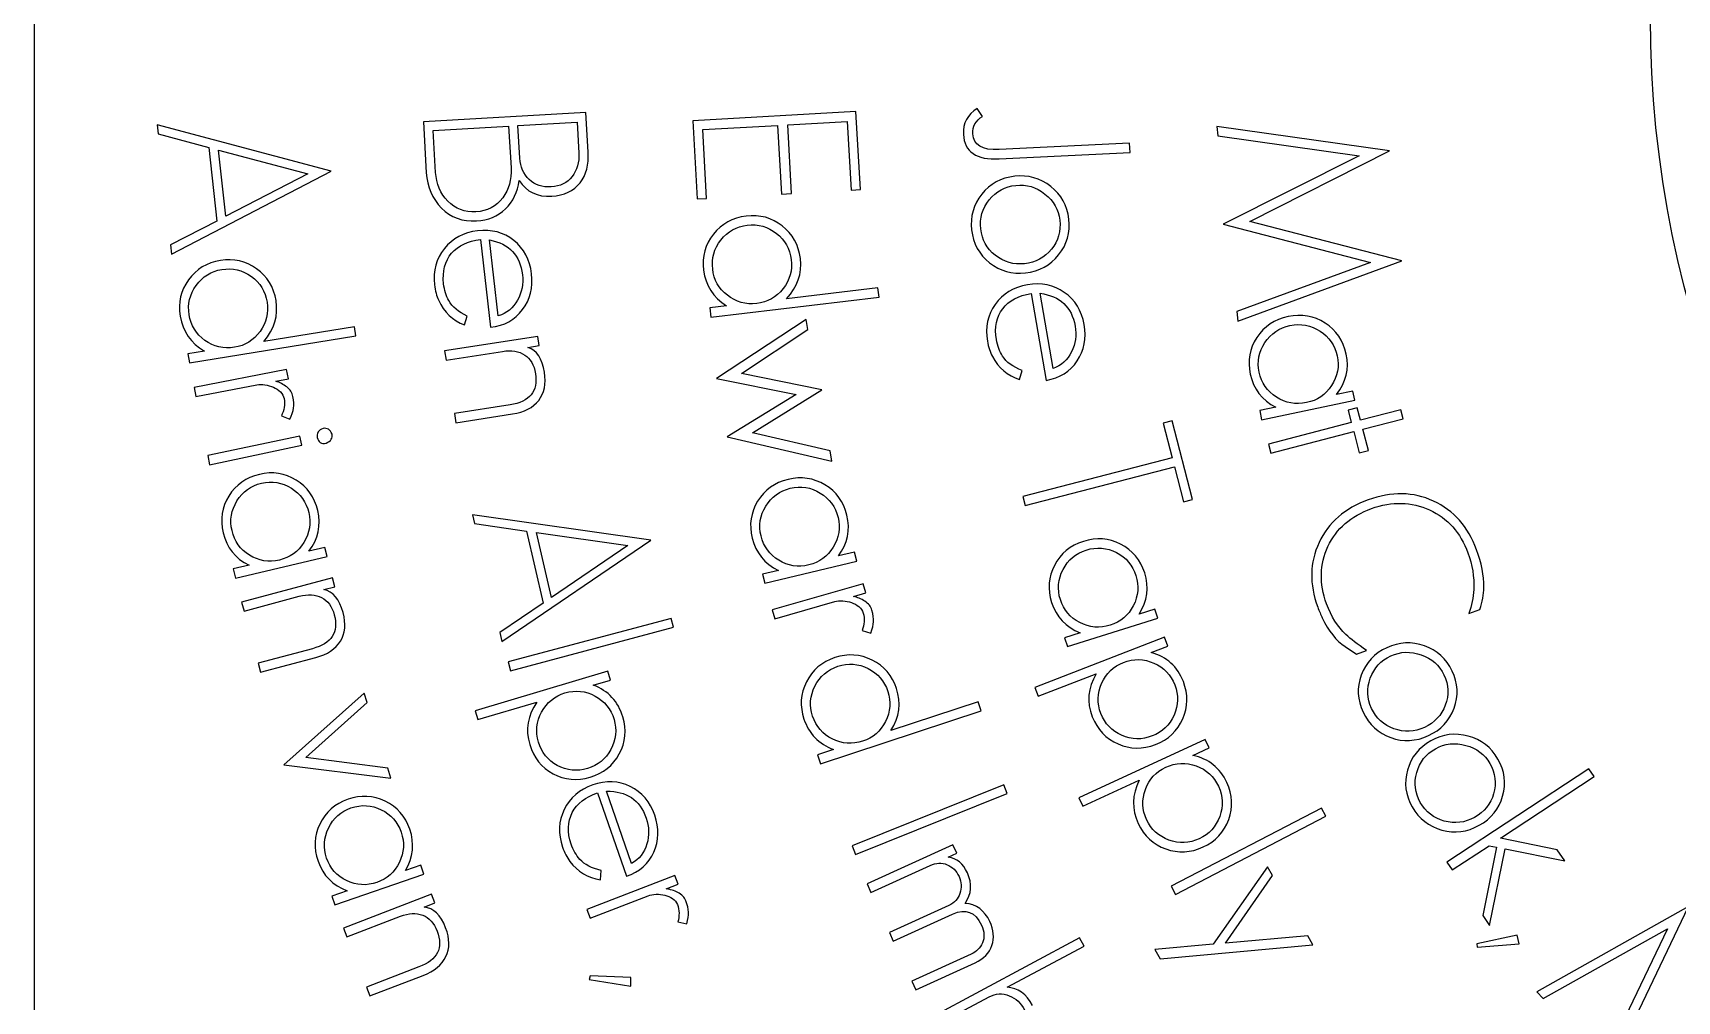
# Model space of a CAD drawing. Extents: x 17 to 567, y 64 to 412.
# Drawn here: x 17.2 to 116, y 191.2 to 249.4 of the extents above; entities that cross this region are included whole.
import ezdxf

# ---------------------------------------------------------------- set-up
doc = ezdxf.new("R2010")
doc.units = 0
doc.layers.add('Names', color=7, linetype='CONTINUOUS')

msp = doc.modelspace()

# ---------------------------------------------------------------- linework, layer by layer
at = {"layer": 'Names', "color": 7}
for points in [[(17.236902, 250.24564), (17.308104, 250.24564), (17.308104, 88.496792), (33.497255, 88.496792), (33.497255, 64.24873), (98.182529, 64.24873), (98.182529, 88.496792), (114.300364, 88.496792), (114.300364, 102.047175)], [(50.583945, 242.22108), (50.446102, 244.599807), (40.685805, 244.034189), (40.86249, 240.985455)], [(46.476452, 241.859559), (46.363165, 243.814448), (49.917522, 244.020526), (50.026039, 242.147793)], [(57.136115, 239.411631), (57.698468, 239.443861), (57.460978, 243.572397), (61.961491, 243.829391), (62.198981, 239.700856), (62.80279, 239.735292), (62.565297, 243.863825), (66.132879, 244.067624), (66.370372, 239.939088), (66.932725, 239.971222), (66.663, 244.660059), (56.866389, 244.100627), (57.136115, 239.411631)], [(74.265005, 244.368941), (73.938322, 244.832564)], [(25.553452, 236.083842), (35.155629, 241.081444), (24.697177, 243.855316), (24.757178, 243.310763), (27.794148, 242.502284), (28.281551, 238.078659), (25.491989, 236.641674), (25.553452, 236.083842)], [(41.423517, 241.004587), (41.277754, 243.519746), (45.802883, 243.781992), (45.948645, 241.266805)], [(89.598545, 232.072129), (99.443828, 235.685076), (90.309779, 238.056637), (98.709167, 242.299919), (88.325957, 243.752982), (88.386818, 243.195015), (96.878738, 241.994337), (88.714693, 237.886325), (97.561995, 235.594263), (89.536293, 232.644222), (89.598545, 232.072129)], [(28.814308, 238.37153), (28.376426, 242.345726), (33.74007, 240.925485), (28.814308, 238.37153)], [(75.262029, 241.813613), (83.127858, 242.205352), (83.099636, 242.766286), (75.261493, 242.375919)], [(75.262043, 241.813613), (75.262029, 241.813613)], [(48.35978, 240.130815), (48.359785, 240.130725)], [(43.837945, 238.634278), (43.837947, 238.634278)], [(43.869661, 238.087357), (43.869644, 238.087357)], [(44.123291, 236.965072), (44.724625, 231.700197)], [(45.183761, 232.386468), (44.663179, 236.944312)], [(76.790282, 235.516812), (76.790282, 235.516812)], [(57.950055, 232.303876), (68.048144, 233.506953), (67.981277, 234.064212), (62.495788, 233.410664)], [(76.851544, 234.97238), (76.851544, 234.97238)], [(60.702337, 233.128388), (60.702337, 233.128388)], [(77.176353, 233.732045), (78.081477, 228.509951)], [(78.503117, 229.221259), (77.719538, 233.742032)], [(43.151462, 231.837628), (43.325248, 232.367257)], [(45.183761, 232.386468), (45.183761, 232.386468)], [(58.893078, 232.981435), (57.883188, 232.861163), (57.950055, 232.303876)], [(65.219687, 223.652904), (65.106652, 224.272896), (60.454103, 225.351447), (64.619285, 227.942151), (59.789613, 228.91899), (63.775361, 231.57491), (63.667282, 232.167794), (58.293624, 228.620633), (63.077979, 227.663217), (58.932278, 225.117637), (65.219687, 223.652904)], [(26.634608, 229.556629), (36.636624, 231.178766), (36.546773, 231.73274), (31.113476, 230.851572)], [(46.962478, 230.489001), (47.638806, 230.594439), (47.552427, 231.148963), (41.964672, 230.278548), (42.051049, 229.724018), (45.447139, 230.253052)], [(27.54504, 230.272841), (26.544756, 230.110575), (26.634608, 229.556629)], [(29.339963, 230.494939), (29.339963, 230.494939)], [(31.827363, 228.460591), (32.580284, 228.605738), (32.473956, 229.156793), (26.92122, 228.085447), (27.027546, 227.534394), (30.684645, 228.239995)], [(76.494299, 228.557599), (76.638446, 229.09624)], [(78.503128, 229.221259), (78.503117, 229.221259)], [(91.025983, 226.144026), (96.614457, 227.315172), (96.496878, 227.864622), (95.522734, 227.660595)], [(93.718832, 227.170505), (93.718832, 227.170505)], [(32.15951, 226.375654), (32.673713, 226.169522)], [(45.892537, 227.03816), (42.550534, 226.517567), (42.636979, 225.96243)], [(42.636979, 225.96243), (46.033069, 226.491439)], [(91.869325, 226.894971), (90.908384, 226.693688), (91.025983, 226.144026)], [(96.891198, 224.157306), (97.439457, 224.299944), (97.101745, 225.571341), (99.522946, 226.201625), (99.378869, 226.744378), (96.957687, 226.114085), (96.760837, 226.855703), (96.212578, 226.713068), (96.409437, 225.97147), (91.433156, 224.676067), (91.577233, 224.133291), (96.553505, 225.428703), (96.891198, 224.157306)], [(27.848647, 223.445931), (33.382966, 224.608647), (33.267489, 225.158269), (27.733168, 223.995544), (27.848647, 223.445931)], [(86.336875, 221.21175), (86.883192, 221.352336), (85.651704, 226.084757), (85.105378, 225.944173), (85.650386, 223.849825), (76.679385, 221.541007), (76.82077, 220.997712), (85.79176, 223.30651), (86.336875, 221.21175)], [(34.853355, 224.735588), (34.853347, 224.735658)], [(45.400493, 212.819714), (54.352241, 218.906118), (43.641137, 220.43769), (43.76442, 219.903904), (46.875107, 219.456189), (47.876556, 215.119932), (45.274213, 213.366542), (45.400493, 212.819714)], [(48.371399, 215.473099), (47.471691, 219.36881), (52.964636, 218.585661), (48.371399, 215.473099)], [(29.39822, 216.633967), (34.90424, 217.924084), (34.776119, 218.470895), (33.816338, 218.246091)], [(30.216862, 217.402723), (29.270099, 217.180894), (29.39822, 216.633967)], [(32.041369, 217.717683), (32.041369, 217.717683)], [(61.190324, 216.318414), (66.706815, 217.649555), (66.574128, 218.195412), (65.612529, 217.963355)], [(63.835023, 217.421799), (63.835023, 217.421799)], [(34.71611, 215.937654), (35.377193, 216.115206), (35.231705, 216.657219), (29.769898, 215.191185), (29.915386, 214.649163), (33.234926, 215.540192)], [(62.006206, 217.093145), (61.057649, 216.864263), (61.190324, 216.318414)], [(66.512948, 215.535877), (67.253073, 215.746302), (67.098585, 216.285981), (61.640263, 214.734978), (61.794748, 214.195287), (65.389658, 215.216791)], [(79.367041, 212.516364), (84.785192, 214.233035), (84.613775, 214.768162), (83.669313, 214.468919)], [(103.473371, 214.509977), (104.136376, 214.749403)], [(45.910209, 211.063101), (55.700453, 213.675158), (55.559232, 214.204488), (45.768988, 211.592428), (45.910209, 211.063101)], [(67.027304, 213.489509), (67.559515, 213.327262)], [(80.127286, 213.34662), (79.195636, 213.051418), (79.367041, 212.516364)], [(81.931487, 213.803278), (81.931499, 213.803416)], [(34.023359, 212.391797), (30.756688, 211.514961), (30.902298, 210.972335)], [(84.399069, 212.165684), (85.400298, 212.55219), (85.195932, 213.075763), (77.404719, 210.067982), (77.609085, 209.544409), (81.087516, 210.887259)], [(96.034217, 212.523121), (96.716652, 212.069897)], [(96.716652, 212.069897), (97.327336, 212.290361)], [(30.902298, 210.972335), (34.221838, 211.863367)], [(50.892781, 210.199529), (51.916288, 210.50493), (51.755715, 211.043111), (43.791099, 208.666664), (43.951672, 208.128475), (47.507519, 209.189455)], [(38.731777, 204.613775), (38.544619, 205.215058), (33.628931, 205.85051), (37.319709, 209.150368), (37.140631, 209.725726), (32.299066, 205.422551), (38.731777, 204.613775)], [(64.534686, 205.480912), (74.189313, 208.665654), (74.012295, 209.198424), (68.7677, 207.468411)], [(100.805206, 207.664439), (100.805237, 207.66449)], [(67.066722, 206.835423), (67.066722, 206.835564)], [(86.8987, 205.980038), (87.872403, 206.43079), (87.634081, 206.93995), (80.057075, 203.432461), (80.295397, 202.923281), (83.678192, 204.489239)], [(84.452333, 207.148292), (84.452302, 207.148261)], [(84.651644, 206.637692), (84.651655, 206.637563)], [(101.039574, 207.168075), (101.039385, 207.168095)], [(65.323212, 206.332142), (64.357665, 206.013637), (64.534686, 205.480912)], [(50.542966, 205.194067), (50.542975, 205.194016)], [(50.699616, 204.669054), (50.699622, 204.669054)], [(104.712705, 195.757354), (105.651455, 200.370536), (109.225523, 199.647474), (108.781367, 200.309079), (105.360828, 201.001187), (110.993518, 204.707462), (110.679495, 205.175211), (102.155402, 199.566392), (102.469425, 199.098656), (104.680964, 200.553842), (105.122193, 200.465752), (104.299142, 196.373242), (104.712705, 195.757354)], [(51.149642, 203.727823), (52.882783, 198.720137)], [(53.181498, 199.489912), (51.68112, 203.82508)], [(66.642381, 200.036992), (75.741581, 203.696849), (75.535748, 204.204858), (66.43655, 200.545014), (66.642381, 200.036992)], [(85.854142, 197.634439), (94.880879, 202.333928), (94.625389, 202.819282), (85.598652, 198.119786), (85.854142, 197.634439)], [(103.813427, 202.258622), (103.813497, 202.258512)], [(104.085176, 201.781212), (104.085176, 201.781212)], [(72.210354, 199.873526), (72.722438, 200.107285), (72.487818, 200.617517), (67.32767, 198.261972), (67.562287, 197.751768), (71.123265, 199.377292)], [(87.28141, 200.976794), (87.281391, 200.976794)], [(87.513857, 200.480145), (87.513857, 200.480126)], [(53.181507, 199.489912), (53.181498, 199.489912)], [(35.377298, 196.999682), (40.719736, 198.854128), (40.535564, 199.384706), (39.604298, 199.06144)], [(55.269347, 197.971424), (55.984682, 198.247618), (55.782529, 198.771171), (50.506977, 196.734213), (50.70913, 196.210668), (54.183672, 197.552237)], [(51.317418, 198.511806), (51.371731, 199.066531)], [(94.104124, 194.603076), (93.792929, 195.136098), (88.860554, 194.6945), (91.677397, 198.759691), (91.373379, 199.280433), (88.110907, 194.641947), (84.608749, 194.3139), (84.926695, 193.769282), (94.104124, 194.603076)], [(36.111767, 197.849151), (35.193137, 197.530263), (35.377298, 196.999682)], [(40.735781, 196.87146), (41.374478, 197.117603), (41.172666, 197.641286), (35.895785, 195.607782), (36.097597, 195.084099), (39.304745, 196.319998)], [(37.893741, 198.351862), (37.893735, 198.351772)], [(72.233846, 196.962243), (68.672874, 195.336724), (68.907671, 194.826134), (72.468647, 196.451655)], [(115.770925, 183.306793), (121.324613, 192.128521), (112.634403, 188.470935), (116.654876, 196.915286), (107.544404, 191.774538), (107.937356, 191.370046), (115.395939, 195.564718), (111.478032, 187.369902), (119.892301, 190.916642), (115.368014, 183.721508), (115.770925, 183.306793)], [(55.964923, 195.979661), (56.507699, 195.866286)], [(75.735222, 192.050791), (80.360715, 194.524754), (80.094291, 195.01923), (71.133764, 190.226648), (71.400187, 189.732195), (74.657653, 191.474451)], [(106.495294, 194.669334), (106.375663, 195.177252), (103.953121, 194.670883), (103.96012, 194.454534), (106.495294, 194.669334)], [(73.57922, 194.036637), (70.018258, 192.411099), (70.252864, 191.900895)], [(40.420609, 193.272136), (37.26454, 192.055894), (37.466516, 191.531869)], [(37.466516, 191.531869), (40.673663, 192.767783)], [(53.136631, 192.122905), (53.144618, 192.644387), (50.695056, 192.732976), (50.648726, 192.521411), (53.136631, 192.122905)], [(70.252864, 191.900895), (73.813831, 193.526447)]]:
    msp.add_lwpolyline(points, dxfattribs=at)
for points in [[(179.056933, 185.631686), (143.328819, 185.631686), (114.371656, 214.588869), (114.371656, 250.316963)], [(73.938322, 244.832564), (73.358462, 244.483757), (73.085754, 243.967392), (73.120188, 243.283494)], [(73.683114, 243.325325), (73.66048, 243.772171), (73.85457, 244.120046), (74.265005, 244.368941)], [(73.120188, 243.283494), (73.173042, 242.235112), (73.886943, 241.745152), (75.262043, 241.813613)], [(75.261493, 242.375919), (74.243664, 242.325263), (73.717537, 242.641699), (73.683114, 243.325325)], [(50.026039, 242.147793), (50.057188, 241.609934), (49.919509, 241.14471), (49.612993, 240.752178)], [(50.100701, 240.382724), (50.466693, 240.851792), (50.627777, 241.464575), (50.583945, 242.22108)], [(40.86249, 240.985455), (40.91213, 240.128854), (41.218468, 239.419689), (41.781501, 238.857906)], [(42.154814, 239.277624), (41.707432, 239.73613), (41.463663, 240.31179), (41.423517, 241.004587)], [(45.948645, 241.266805), (45.989319, 240.564837), (45.822599, 239.96987), (45.448491, 239.481902)], [(47.044556, 240.575838), (46.696435, 240.903215), (46.507067, 241.331118), (46.476452, 241.859559)], [(45.611164, 238.805692), (46.069964, 239.252816), (46.347832, 239.822129), (46.444778, 240.513667)], [(46.444778, 240.513667), (46.886484, 239.835205), (47.53564, 239.520812), (48.392252, 239.570452)], [(48.359785, 240.130725), (47.831073, 240.100093), (47.392666, 240.248485), (47.044556, 240.575838)], [(49.612993, 240.752178), (49.324291, 240.369618), (48.906554, 240.162486), (48.35978, 240.130815)], [(48.392252, 239.570452), (49.139551, 239.613798), (49.709033, 239.884523), (50.100701, 240.382724)], [(76.199286, 240.769335), (75.378296, 240.678041), (74.7166, 240.319687), (74.21418, 239.694441)], [(74.669303, 239.345193), (75.082586, 239.85962), (75.612998, 240.152857), (76.260539, 240.224911)], [(78.360403, 240.15582), (77.731722, 240.65521), (77.011344, 240.859719), (76.199286, 240.769335)], [(76.260539, 240.224911), (76.89916, 240.295882), (77.482206, 240.121973), (78.009674, 239.703037)], [(79.453929, 238.196969), (79.362035, 239.013413), (78.997553, 239.666371), (78.360403, 240.15582)], [(43.837947, 238.634278), (43.16351, 238.595239), (42.602463, 238.809544), (42.154814, 239.277624)], [(45.448491, 239.481902), (45.058409, 238.956424), (44.521557, 238.673897), (43.837945, 238.634278)], [(74.21418, 239.694441), (73.720223, 239.079103), (73.51918, 238.363201), (73.611043, 237.546758)], [(74.15808, 237.60765), (74.085608, 238.251608), (74.255983, 238.830798), (74.669303, 239.345193)], [(78.009674, 239.703037), (78.5361, 239.293211), (78.835027, 238.770866), (78.906469, 238.136038)], [(41.781501, 238.857906), (42.335077, 238.295632), (43.031131, 238.03877), (43.869661, 238.087357)], [(43.869644, 238.087357), (44.571333, 238.128), (45.151839, 238.367474), (45.611164, 238.805692)], [(60.072493, 238.376325), (59.253747, 238.278822), (58.596036, 237.915351), (58.099348, 237.286061)], [(62.232639, 237.792387), (61.611273, 238.279215), (60.891228, 238.473863), (60.072493, 238.376325)], [(78.906469, 238.136038), (78.981046, 237.473521), (78.811174, 236.889623), (78.397041, 236.38438)], [(78.836619, 236.047506), (79.339019, 236.672893), (79.544793, 237.389376), (79.453929, 238.196969)], [(43.938642, 237.495382), (43.104407, 237.400188), (42.442243, 237.044222), (41.952144, 236.427716)], [(46.113576, 236.916903), (45.507258, 237.398918), (44.78228, 237.591733), (43.938642, 237.495382)], [(58.099348, 237.286061), (57.610959, 236.6673), (57.41574, 235.949916), (57.51368, 235.133902)], [(58.556223, 236.940677), (58.964813, 237.458185), (59.491987, 237.755407), (60.137771, 237.832347)], [(60.137771, 237.832347), (60.792975, 237.910426), (61.380288, 237.74586), (61.899696, 237.339034)], [(61.899696, 237.339034), (62.408836, 236.940107), (62.702575, 236.414251), (62.780937, 235.761434)], [(63.326905, 235.826481), (63.228906, 236.642492), (62.864213, 237.297793), (62.232639, 237.792387)], [(73.611043, 237.546758), (73.702937, 236.730032), (74.063233, 236.071991), (74.691917, 235.572613)], [(75.02932, 236.023503), (74.522003, 236.426211), (74.231596, 236.954263), (74.15808, 237.60765)], [(41.952144, 236.427716), (41.461001, 235.820365), (41.26359, 235.095023), (41.359921, 234.251641)], [(41.904226, 234.313806), (41.819277, 235.057527), (41.979153, 235.668419), (42.38384, 236.146436)], [(42.38384, 236.146436), (42.781762, 236.605197), (43.361573, 236.878083), (44.123291, 236.965072)], [(44.663179, 236.944312), (45.847466, 236.711964), (46.505907, 236.015375), (46.638501, 234.854547)], [(47.182797, 234.916712), (47.086469, 235.760091), (46.730059, 236.426801), (46.113576, 236.916903)], [(58.059218, 235.1989), (57.981937, 235.842587), (58.147608, 236.423169), (58.556223, 236.940677)], [(76.790282, 235.516812), (76.133548, 235.443739), (75.54656, 235.612613), (75.02932, 236.023503)], [(78.397041, 236.38438), (77.991778, 235.880106), (77.456188, 235.590938), (76.790282, 235.516812)], [(76.851544, 234.97238), (77.67252, 235.063673), (78.334204, 235.422127), (78.836619, 236.047506)], [(28.49383, 235.712073), (27.682876, 235.58062), (27.043321, 235.190089), (26.575163, 234.540679)], [(27.044405, 234.214625), (27.429529, 234.74868), (27.941906, 235.067565), (28.581542, 235.171313)], [(30.66855, 235.218532), (30.029683, 235.679099), (29.304779, 235.8436), (28.49383, 235.712073)], [(28.581542, 235.171313), (29.230518, 235.27652), (29.822027, 235.136676), (30.356068, 234.751713)], [(31.839947, 233.299861), (31.708381, 234.111092), (31.317909, 234.750644), (30.66855, 235.218532)], [(57.51368, 235.133902), (57.624633, 234.209469), (58.084432, 233.491978), (58.893078, 232.981435)], [(58.940827, 233.621789), (58.431407, 234.020668), (58.137538, 234.546363), (58.059218, 235.1989)], [(62.780937, 235.761434), (62.858117, 235.118046), (62.692548, 234.537575), (62.284091, 234.020098)], [(62.495788, 233.410664), (63.157563, 234.12389), (63.434603, 234.929155), (63.326905, 235.826481)], [(74.691917, 235.572613), (75.31069, 235.081098), (76.030562, 234.881025), (76.851544, 234.97238)], [(26.575163, 234.540679), (26.114836, 233.902157), (25.950455, 233.177266), (26.082023, 232.366018)], [(26.622389, 232.453657), (26.518595, 233.093582), (26.659287, 233.68055), (27.044405, 234.214625)], [(30.356068, 234.751713), (30.87955, 234.374329), (31.193923, 233.861144), (31.299181, 233.212163)], [(41.359921, 234.251641), (41.400312, 233.897912), (41.48197, 233.585614), (41.604881, 233.314768)], [(42.212503, 233.301323), (42.050516, 233.595172), (41.947756, 233.932688), (41.904226, 234.313806)], [(46.638501, 234.854547), (46.701696, 234.301253), (46.603477, 233.793865), (46.343813, 233.332404)], [(46.643448, 232.760128), (47.098323, 233.363355), (47.278107, 234.08222), (47.182797, 234.916712)], [(62.284091, 234.020098), (61.875633, 233.502609), (61.348386, 233.205353), (60.702337, 233.128388)], [(76.960614, 234.250961), (76.128572, 234.108329), (75.484197, 233.715337), (75.02748, 233.071918)], [(79.177176, 233.797258), (78.540887, 234.243976), (77.802032, 234.395219), (76.960614, 234.250961)], [(31.299181, 233.212163), (31.402906, 232.57254), (31.262275, 231.985701), (30.877307, 231.451644)], [(31.113476, 230.851572), (31.742462, 231.591705), (31.98462, 232.40779), (31.839947, 233.299861)], [(41.604881, 233.314768), (41.924605, 232.607132), (42.440129, 232.11475), (43.151462, 231.837628)], [(43.325248, 232.367257), (42.791261, 232.618636), (42.420345, 232.929994), (42.212503, 233.301323)], [(46.343813, 233.332404), (46.077104, 232.851624), (45.69042, 232.536323), (45.183761, 232.386468)], [(60.702337, 233.128388), (60.047398, 233.050306), (59.460229, 233.214875), (58.940827, 233.621789)], [(75.02748, 233.071918), (74.569193, 232.43759), (74.41254, 231.702178), (74.557532, 230.865657)], [(75.476969, 232.815678), (75.85018, 233.296347), (76.416639, 233.601799), (77.176353, 233.732045)], [(77.719538, 233.742032), (78.921765, 233.577494), (79.622661, 232.919544), (79.822235, 231.768136)], [(80.365098, 231.861202), (80.220092, 232.697717), (79.824128, 233.343066), (79.177176, 233.797258)], [(26.082023, 232.366018), (26.231071, 231.447018), (26.718744, 230.749289), (27.54504, 230.272841)], [(27.56585, 230.914606), (27.042083, 231.29194), (26.727597, 231.804975), (26.622389, 232.453657)], [(44.724625, 231.700197), (45.549995, 231.794496), (46.189604, 232.147773), (46.643448, 232.760128)], [(75.100403, 230.958723), (74.972534, 231.696412), (75.098427, 232.315388), (75.476969, 232.815678)], [(92.613093, 232.341333), (91.801222, 232.171311), (91.174776, 231.750751), (90.733716, 231.079974)], [(94.831126, 231.952317), (94.164297, 232.381795), (93.424951, 232.511487), (92.613093, 232.341333)], [(30.877307, 231.451644), (30.492313, 230.91762), (29.979866, 230.598712), (29.339963, 230.494939)], [(79.822235, 231.768136), (79.91733, 231.219347), (79.847776, 230.707204), (79.613554, 230.23169)], [(79.947121, 229.677423), (80.369235, 230.305565), (80.508565, 231.033489), (80.365098, 231.861202)], [(90.733716, 231.079974), (90.300161, 230.419882), (90.16932, 229.687984), (90.341173, 228.884254)], [(91.223073, 230.776196), (91.585883, 231.328047), (92.087438, 231.671077), (92.72778, 231.805274)], [(92.72778, 231.805274), (93.377495, 231.941514), (93.981058, 231.829912), (94.538487, 231.470976)], [(94.538487, 231.470976), (95.084877, 231.119042), (95.426815, 230.621628), (95.564305, 229.97867)], [(96.105588, 230.092244), (95.933601, 230.895988), (95.508899, 231.51601), (94.831126, 231.952317)], [(29.339963, 230.494939), (28.691256, 230.389729), (28.099885, 230.529675), (27.56585, 230.914606)], [(45.447139, 230.253052), (45.979221, 230.335938), (46.420371, 230.262055), (46.770586, 230.029622)], [(47.957359, 228.994595), (47.82949, 229.815421), (47.497865, 230.313571), (46.962478, 230.489001)], [(74.557532, 230.865657), (74.618393, 230.514819), (74.718195, 230.207685), (74.857096, 229.944275)], [(75.467859, 229.965428), (75.288417, 230.249586), (75.165932, 230.580686), (75.100403, 230.958723)], [(79.613554, 230.23169), (79.373326, 229.736523), (79.003189, 229.399699), (78.503128, 229.221259)], [(90.882224, 228.997518), (90.746687, 229.631454), (90.859195, 230.224322), (91.223073, 230.776196)], [(95.522734, 227.660595), (96.100333, 228.397576), (96.294623, 229.208132), (96.105588, 230.092244)], [(46.770586, 230.029622), (47.119376, 229.806884), (47.334531, 229.433755), (47.416045, 228.910473)], [(74.857096, 229.944275), (75.218586, 229.255972), (75.764322, 228.79374), (76.494299, 228.557599)], [(76.638446, 229.09624), (76.087972, 229.316923), (75.697774, 229.60654), (75.467859, 229.965428)], [(78.081477, 228.509951), (78.904679, 228.650995), (79.526562, 229.04021), (79.947121, 229.677423)], [(95.564305, 229.97867), (95.699845, 229.344491), (95.587335, 228.751477), (95.223748, 228.199625)], [(30.684645, 228.239995), (30.827966, 228.267624), (30.990402, 228.268725), (31.17193, 228.24197)], [(31.17193, 228.24197), (31.353455, 228.216627), (31.523198, 228.167994), (31.681186, 228.09614)], [(31.681186, 228.09614), (31.839157, 228.024267), (31.978177, 227.930219), (32.09822, 227.813991)], [(32.480346, 228.112464), (32.27374, 228.267884), (32.05609, 228.38384), (31.827363, 228.460591)], [(32.855143, 227.542993), (32.81185, 227.767332), (32.686924, 227.957118), (32.480346, 228.112464)], [(47.416045, 228.910473), (47.5818, 227.846295), (47.073972, 227.222197), (45.892537, 227.03816)], [(47.610641, 227.305382), (47.949962, 227.737032), (48.065535, 228.300108), (47.957359, 228.994595)], [(90.341173, 228.884254), (90.53206, 227.99112), (91.04153, 227.328036), (91.869325, 226.894971)], [(91.908543, 227.504885), (91.361875, 227.856773), (91.019777, 228.354314), (90.882224, 228.997518)], [(95.223748, 228.199625), (94.861089, 227.647819), (94.359448, 227.304761), (93.718832, 227.170505)], [(32.09822, 227.813991), (32.21826, 227.697603), (32.292979, 227.563386), (32.322375, 227.411032)], [(32.322375, 227.411032), (32.356989, 227.231648), (32.358522, 227.055197), (32.326975, 226.881862)], [(32.893234, 226.839405), (32.921428, 227.030881), (32.908728, 227.265351), (32.855143, 227.542993)], [(46.033069, 226.491439), (46.745454, 226.602355), (47.271311, 226.873731), (47.610641, 227.305382)], [(93.718832, 227.170505), (93.069376, 227.034485), (92.465951, 227.145867), (91.908543, 227.504885)], [(32.326975, 226.881862), (32.295434, 226.708414), (32.239619, 226.539792), (32.15951, 226.375654)], [(32.673713, 226.169522), (32.791857, 226.42469), (32.865049, 226.647999), (32.893234, 226.839405)], [(34.374252, 225.418475), (34.316334, 225.29456), (34.297682, 225.183344), (34.318315, 225.085213)], [(34.667506, 225.620222), (34.535525, 225.582982), (34.437774, 225.515924), (34.374252, 225.418475)], [(35.202865, 225.271116), (35.087233, 225.554543), (34.908778, 225.670912), (34.667506, 225.620222)], [(34.853347, 224.735658), (35.133263, 224.869383), (35.24977, 225.047827), (35.202865, 225.271116)], [(34.318315, 225.085213), (34.380277, 224.790223), (34.55863, 224.673665), (34.853355, 224.735588)], [(30.835634, 222.863729), (30.035748, 222.676356), (29.424768, 222.242583), (29.002685, 221.562549)], [(29.493489, 221.269289), (29.840668, 221.828761), (30.329708, 222.182402), (30.960613, 222.330241)], [(33.039338, 222.522107), (32.370085, 222.937251), (31.635517, 223.051136), (30.835634, 222.863729)], [(30.960613, 222.330241), (31.600733, 222.480186), (32.200514, 222.381595), (32.759958, 222.034659)], [(34.340823, 220.689655), (34.153385, 221.489532), (33.719567, 222.100357), (33.039338, 222.522107)], [(62.586356, 222.558593), (61.78495, 222.365299), (61.174977, 221.92696), (60.75645, 221.243793)], [(64.800672, 222.233434), (64.125862, 222.643613), (63.387757, 222.751991), (62.586356, 222.558593)], [(62.715781, 222.026172), (63.357117, 222.180901), (63.95983, 222.086833), (64.523919, 221.744004)], [(66.120625, 220.410752), (65.926527, 221.209218), (65.48654, 221.816778), (64.800672, 222.233434)], [(29.002685, 221.562549), (28.587793, 220.893366), (28.474058, 220.158824), (28.661479, 219.358947)], [(29.194458, 219.483734), (29.046644, 220.114639), (29.146311, 220.709806), (29.493489, 221.269289)], [(32.759958, 222.034659), (33.308341, 221.694451), (33.657498, 221.204451), (33.807425, 220.56458)], [(60.75645, 221.243793), (60.345052, 220.571537), (60.236399, 219.836176), (60.430486, 219.03771)], [(61.251236, 220.954298), (61.595497, 221.516352), (62.083676, 221.873626), (62.715781, 222.026172)], [(64.523919, 221.744004), (65.076852, 221.407931), (65.430953, 220.920524), (65.586221, 220.281791)], [(97.425583, 221.333746), (96.022343, 220.826988), (95.037399, 219.970762), (94.470751, 218.765004)], [(101.339653, 221.260269), (100.133782, 221.816117), (98.829066, 221.840631), (97.425583, 221.333746)], [(97.619995, 220.806075), (98.858787, 221.253454), (100.022017, 221.226544), (101.109636, 220.725495)], [(103.934031, 218.334892), (103.422117, 219.72408), (102.557357, 220.699178), (101.339653, 221.260269)], [(33.807425, 220.56458), (33.95531, 219.933416), (33.855745, 219.338119), (33.508696, 218.778667)], [(33.816338, 218.246091), (34.372155, 218.995238), (34.54698, 219.809749), (34.340823, 220.689655)], [(60.964482, 219.166561), (60.811376, 219.796354), (60.907024, 220.392275), (61.251236, 220.954298)], [(65.586221, 220.281791), (65.73938, 219.651747), (65.643879, 219.055719), (65.299771, 218.493707)], [(65.612529, 217.963355), (66.164762, 218.716631), (66.334135, 219.532414), (66.120625, 220.410752)], [(95.010661, 218.537353), (95.511403, 219.602476), (96.3812, 220.358722), (97.619995, 220.806075)], [(101.109636, 220.725495), (102.197247, 220.224373), (102.965431, 219.364907), (103.41415, 218.147144)], [(28.661479, 219.358947), (28.869747, 218.470091), (29.388201, 217.818027), (30.216862, 217.402723)], [(30.242431, 218.013353), (29.693768, 218.353493), (29.344448, 218.843612), (29.194458, 219.483734)], [(33.508696, 218.778667), (33.161647, 218.219237), (32.672539, 217.865565), (32.041369, 217.717683)], [(60.430486, 219.03771), (60.646177, 218.150446), (61.171404, 217.502266), (62.006206, 217.093145)], [(62.027297, 217.704058), (61.474085, 218.040083), (61.119814, 218.527579), (60.964482, 219.166561)], [(65.299771, 218.493707), (64.95564, 217.931704), (64.467399, 217.574408), (63.835023, 217.421799)], [(80.318209, 218.83926), (79.531089, 218.589854), (78.952708, 218.109693), (78.583048, 217.398747)], [(79.098084, 217.144857), (79.402124, 217.729757), (79.864568, 218.120575), (80.485403, 218.317276)], [(82.554202, 218.671058), (81.850656, 219.032624), (81.105324, 219.088713), (80.318209, 218.83926)], [(80.485403, 218.317276), (81.115304, 218.516739), (81.724317, 218.465617), (82.312417, 218.163227)], [(84.002965, 216.945986), (83.752188, 217.728775), (83.269263, 218.303791), (82.554202, 218.671058)], [(94.470751, 218.765004), (93.909255, 217.571193), (93.884451, 216.279696), (94.396275, 214.890508)], [(94.929277, 215.082933), (94.477374, 216.309307), (94.504513, 217.460802), (95.010661, 218.537353)], [(104.369997, 216.072553), (104.370087, 216.791718), (104.224757, 217.545818), (103.934031, 218.334892)], [(32.041369, 217.717683), (31.401512, 217.567739), (30.801866, 217.66633), (30.242431, 218.013353)], [(63.835023, 217.421799), (63.19395, 217.267065), (62.591374, 217.361042), (62.027297, 217.704058)], [(78.583048, 217.398747), (78.219749, 216.699171), (78.163493, 215.957988), (78.414268, 215.175228)], [(82.312417, 218.163227), (82.888907, 217.866953), (83.277442, 217.405735), (83.478048, 216.779574)], [(103.41415, 218.147144), (103.676439, 217.435283), (103.793496, 216.705061), (103.765308, 215.956484)], [(78.938724, 215.341398), (78.74092, 215.958807), (78.794057, 216.55996), (79.098084, 217.144857)], [(83.478048, 216.779574), (83.675937, 216.161874), (83.622904, 215.560622), (83.319002, 214.975765)], [(83.669313, 214.468919), (84.167591, 215.259214), (84.278814, 216.084906), (84.002965, 216.945986)], [(33.234926, 215.540192), (33.755017, 215.679864), (34.201622, 215.653166), (34.574734, 215.460309)], [(34.574734, 215.460309), (34.945455, 215.276359), (35.199467, 214.928518), (35.336765, 214.417035)], [(35.865878, 214.558857), (35.650509, 215.361207), (35.267254, 215.820786), (34.71611, 215.937654)], [(65.389658, 215.216791), (65.530563, 215.256731), (65.692869, 215.272047), (65.876588, 215.262635)], [(65.876588, 215.262635), (66.060306, 215.253632), (66.234282, 215.219494), (66.398532, 215.161763)], [(67.196284, 215.245978), (66.976151, 215.382681), (66.748358, 215.479348), (66.512948, 215.535877)], [(80.104883, 213.957464), (79.528125, 214.253648), (79.139398, 214.714957), (78.938724, 215.341398)], [(103.765308, 215.956484), (103.741065, 215.461779), (103.643822, 214.979608), (103.473371, 214.509977)], [(104.136376, 214.749403), (104.283916, 215.200952), (104.361838, 215.642004), (104.369997, 216.072553)], [(35.336765, 214.417035), (35.615965, 213.376843), (35.178153, 212.701753), (34.023359, 212.391797)], [(35.702771, 212.842167), (35.993719, 213.307772), (36.048092, 213.880025), (35.865878, 214.558857)], [(66.398532, 215.161763), (66.562757, 215.104004), (66.709979, 215.022323), (66.840179, 214.917054)], [(66.840179, 214.917054), (66.970354, 214.811616), (67.056824, 214.684336), (67.099536, 214.535123)], [(67.099536, 214.535123), (67.149785, 214.359405), (67.166803, 214.183787), (67.150491, 214.008377)], [(67.620828, 214.711334), (67.557966, 214.931109), (67.416412, 215.10923), (67.196284, 215.245978)], [(67.720427, 214.013723), (67.731829, 214.206791), (67.698696, 214.439407), (67.620828, 214.711334)], [(78.414268, 215.175228), (78.692923, 214.30538), (79.263934, 213.695836), (80.127286, 213.34662)], [(83.319002, 214.975765), (83.015085, 214.390915), (82.552582, 214.000069), (81.931487, 213.803278)], [(94.396275, 214.890508), (94.440519, 214.770465), (94.485463, 214.655377), (94.530898, 214.545443)], [(94.530898, 214.545443), (94.576347, 214.435442), (94.620791, 214.33503), (94.664157, 214.243965)], [(96.079553, 213.23913), (95.594018, 213.704918), (95.210585, 214.319505), (94.929277, 215.082933)], [(67.150491, 214.008377), (67.134263, 213.832877), (67.09303, 213.65998), (67.027304, 213.489509)], [(67.559515, 213.327262), (67.655313, 213.591772), (67.708978, 213.820573), (67.720427, 214.013723)], [(81.931499, 213.803416), (81.301847, 213.603953), (80.692975, 213.655306), (80.104883, 213.957464)], [(94.664157, 214.243965), (95.045516, 213.448796), (95.502211, 212.87517), (96.034217, 212.523121)], [(34.221838, 211.863367), (34.918162, 212.050277), (35.411808, 212.376532), (35.702771, 212.842167)], [(97.327336, 212.290361), (96.780226, 212.656507), (96.364312, 212.972769), (96.079553, 213.23913)], [(98.546508, 212.453327), (97.794583, 212.105754), (97.280487, 211.555863), (97.004175, 210.803704)], [(100.801641, 212.559217), (100.041967, 212.832515), (99.290268, 212.797232), (98.546508, 212.453327)], [(102.475092, 211.050869), (102.123971, 211.795247), (101.566173, 212.298029), (100.801641, 212.559217)], [(65.39942, 211.852984), (64.616632, 211.594773), (64.044836, 211.108016), (63.68404, 210.392687)], [(64.200848, 210.144961), (64.49767, 210.733234), (64.954796, 211.129217), (65.572217, 211.332874)], [(67.63304, 211.709892), (66.926739, 212.06353), (66.1822, 212.111232), (65.39942, 211.852984)], [(65.572217, 211.332874), (66.198657, 211.539636), (66.807077, 211.49514), (67.39748, 211.199369)], [(69.098724, 210.000813), (68.839464, 210.781003), (68.350903, 211.350674), (67.63304, 211.709892)], [(81.416491, 210.309401), (81.683547, 210.912004), (82.120782, 211.330554), (82.728201, 211.56505)], [(82.728201, 211.56505), (83.344501, 211.802963), (83.955582, 211.788931), (84.561451, 211.523309)], [(86.324432, 210.412175), (85.972362, 211.314117), (85.330578, 211.898622), (84.399069, 212.165684)], [(84.561451, 211.523309), (85.15525, 211.263044), (85.571714, 210.82661), (85.810858, 210.213953)], [(97.550162, 210.617514), (97.777467, 211.236309), (98.187564, 211.682813), (98.78064, 211.956972)], [(98.78064, 211.956972), (99.365525, 212.22736), (99.976669, 212.247898), (100.614028, 212.018634)], [(100.614028, 212.018634), (101.247468, 211.797719), (101.70068, 211.397822), (101.97369, 210.81904)], [(63.68404, 210.392687), (63.329278, 209.689347), (63.281529, 208.947571), (63.540792, 208.167393)], [(67.39748, 211.199369), (67.976231, 210.909606), (68.369301, 210.452634), (68.576715, 209.828488)], [(81.087516, 210.887259), (80.591361, 210.039774), (80.514351, 209.177774), (80.856492, 208.30128)], [(86.293799, 208.18236), (86.613179, 208.903045), (86.623387, 209.646303), (86.324432, 210.412175)], [(97.004175, 210.803704), (96.732759, 210.063619), (96.772589, 209.321372), (97.123806, 208.576971)], [(97.624638, 208.808597), (97.347684, 209.39574), (97.32284, 209.998702), (97.550162, 210.617514)], [(101.97369, 210.81904), (102.258591, 210.214995), (102.285515, 209.607754), (102.054372, 208.997321)], [(102.581597, 208.817949), (102.857831, 209.570266), (102.822316, 210.314568), (102.475092, 211.050869)], [(47.787292, 208.587171), (48.100367, 209.166525), (48.567374, 209.548834), (49.188316, 209.734105)], [(49.188316, 209.734105), (49.818327, 209.922155), (50.422965, 209.859392), (51.002232, 209.54628)], [(52.660671, 208.298048), (52.384031, 209.225174), (51.794735, 209.858999), (50.892781, 210.199529)], [(51.002232, 209.54628), (51.569967, 209.239488), (51.947792, 208.771211), (52.135699, 208.141437)], [(64.062367, 208.339419), (63.857858, 208.954827), (63.904027, 209.556683), (64.200848, 210.144961)], [(68.576715, 209.828488), (68.781123, 209.213351), (68.734957, 208.611656), (68.438305, 208.023426)], [(68.7677, 207.468411), (69.273468, 208.298748), (69.383806, 209.142878), (69.098724, 210.000813)], [(81.369645, 208.499383), (81.133854, 209.10346), (81.149492, 209.706794), (81.416491, 210.309401)], [(85.810858, 210.213953), (86.04675, 209.609636), (86.031203, 209.006251), (85.764311, 208.403825)], [(47.507519, 209.189455), (46.947698, 208.384284), (46.802198, 207.531214), (47.071029, 206.630233)], [(47.59559, 206.786726), (47.410325, 207.407677), (47.474226, 208.007819), (47.787292, 208.587171)], [(65.24185, 206.969072), (64.66284, 207.258765), (64.269679, 207.715541), (64.062367, 208.339419)], [(82.619602, 207.189804), (82.025434, 207.450233), (81.60878, 207.886757), (81.369645, 208.499383)], [(85.764311, 208.403825), (85.497329, 207.801408), (85.060003, 207.382903), (84.452333, 207.148292)], [(97.123806, 208.576971), (97.475034, 207.832342), (98.030465, 207.323371), (98.790136, 207.050084)], [(98.965489, 207.584607), (98.35257, 207.804834), (97.905607, 208.21289), (97.624638, 208.808597)], [(102.054372, 208.997321), (101.831442, 208.390671), (101.415099, 207.946379), (100.805206, 207.664439)], [(101.039385, 207.168095), (101.791293, 207.515689), (102.305358, 208.065649), (102.581597, 208.817949)], [(52.135699, 208.141437), (52.321054, 207.520252), (52.257223, 206.92005), (51.944247, 206.340879)], [(52.451398, 206.077862), (52.825808, 206.770726), (52.895571, 207.510781), (52.660671, 208.298048)], [(63.540792, 208.167393), (63.834493, 207.28355), (64.42863, 206.671796), (65.323212, 206.332142)], [(68.438305, 208.023426), (68.14159, 207.435176), (67.684402, 207.039202), (67.066722, 206.835423)], [(80.856492, 208.30128), (81.155436, 207.535407), (81.673096, 206.991004), (82.409467, 206.668023)], [(84.651655, 206.637563), (85.421761, 206.934853), (85.969139, 207.449778), (86.293799, 208.18236)], [(100.805237, 207.66449), (100.203751, 207.386428), (99.590516, 207.35982), (98.965489, 207.584607)], [(103.432949, 207.138724), (102.654444, 207.353933), (101.907631, 207.26196), (101.192519, 206.86301)], [(47.071029, 206.630233), (47.30592, 205.84298), (47.775393, 205.259014), (48.479433, 204.878325)], [(48.729578, 205.381609), (48.161485, 205.688613), (47.783488, 206.156981), (47.59559, 206.786726)], [(67.066722, 206.835564), (66.440544, 206.629023), (65.832251, 206.673529), (65.24185, 206.969072)], [(82.409467, 206.668023), (83.134138, 206.350418), (83.88153, 206.340258), (84.651644, 206.637692)], [(84.452302, 207.148261), (83.836262, 206.91044), (83.225361, 206.924385), (82.619602, 207.189804)], [(98.790136, 207.050084), (99.537845, 206.781129), (100.287647, 206.820429), (101.039574, 207.168075)], [(101.192519, 206.86301), (100.469553, 206.459712), (99.999284, 205.872642), (99.781693, 205.101794)], [(100.340332, 204.957378), (100.519233, 205.591523), (100.893849, 206.06768), (101.464099, 206.385795)], [(101.464099, 206.385795), (102.026463, 206.699525), (102.634243, 206.766132), (103.287409, 206.585707)], [(103.287409, 206.585707), (103.935993, 206.413173), (104.418694, 206.048709), (104.73548, 205.492203)], [(105.217671, 205.761045), (104.810266, 206.476738), (104.215348, 206.935976), (103.432949, 207.138724)], [(50.542975, 205.194016), (49.913221, 205.006197), (49.308758, 205.068729), (48.729578, 205.381609)], [(51.944247, 206.340879), (51.631257, 205.761686), (51.164163, 205.379416), (50.542966, 205.194067)], [(50.699622, 204.669054), (51.48687, 204.903953), (52.070793, 205.373551), (52.451398, 206.077862)], [(85.270927, 205.272188), (85.870268, 205.549633), (86.480963, 205.575428), (87.102998, 205.349568)], [(88.935139, 204.355361), (88.524568, 205.232516), (87.845756, 205.774081), (86.8987, 205.980038)], [(104.73548, 205.492203), (105.066056, 204.911418), (105.139662, 204.307982), (104.956322, 203.681894)], [(105.495894, 203.542663), (105.713268, 204.313629), (105.620611, 205.053074), (105.217671, 205.761045)], [(48.479433, 204.878325), (49.172303, 204.503934), (49.91236, 204.434172), (50.699616, 204.669054)], [(53.102682, 204.114115), (52.405969, 204.452559), (51.656401, 204.482912), (50.853975, 204.205208)], [(83.678192, 204.489239), (83.238772, 203.611313), (83.218542, 202.746158), (83.617528, 201.893749)], [(84.044485, 203.933992), (84.271409, 204.552674), (84.680202, 204.998718), (85.270927, 205.272188)], [(87.102998, 205.349568), (87.712621, 205.128422), (88.156872, 204.719964), (88.435747, 204.124156)], [(99.781693, 205.101794), (99.56798, 204.343378), (99.664819, 203.606307), (100.072309, 202.890577)], [(100.554039, 203.159349), (100.232712, 203.723867), (100.161499, 204.323211), (100.340332, 204.957378)], [(38.387799, 203.233726), (37.679082, 203.577215), (36.936666, 203.614257), (36.160546, 203.34487)], [(50.853975, 204.205208), (50.060499, 203.930589), (49.491694, 203.439076), (49.147569, 202.730673)], [(49.630138, 202.55013), (49.918637, 203.084503), (50.425136, 203.477074), (51.149642, 203.727823)], [(51.68112, 203.82508), (52.887584, 203.856113), (53.681884, 203.319623), (54.064021, 202.215488)], [(54.581721, 202.394659), (54.304094, 203.19685), (53.81108, 203.769984), (53.102682, 204.114115)], [(84.116559, 202.124804), (83.841598, 202.712286), (83.817564, 203.315341), (84.044485, 203.933992)], [(88.435747, 204.124156), (88.710829, 203.536454), (88.734954, 202.933362), (88.50812, 202.314878)], [(89.051028, 202.128329), (89.322374, 202.868214), (89.283754, 203.610551), (88.935139, 204.355361)], [(104.956322, 203.681894), (104.780896, 203.060187), (104.399834, 202.585774), (103.813427, 202.258622)], [(104.085176, 201.781212), (104.808144, 202.184545), (105.278374, 202.771694), (105.495894, 203.542663)], [(36.160546, 203.34487), (35.384427, 203.075455), (34.821749, 202.58068), (34.472505, 201.860514)], [(34.991088, 201.619908), (35.278337, 202.212383), (35.728041, 202.614866), (36.340201, 202.827362)], [(36.340201, 202.827362), (36.961307, 203.043022), (37.56807, 203.007194), (38.160503, 202.720104)], [(38.160503, 202.720104), (38.741229, 202.438666), (39.139345, 201.987494), (39.354859, 201.366662)], [(39.872401, 201.546212), (39.602986, 202.322337), (39.108118, 202.884851), (38.387799, 203.233726)], [(49.147569, 202.730673), (48.800433, 202.030959), (48.76568, 201.280031), (49.043296, 200.477851)], [(49.561008, 200.657045), (49.316186, 201.364429), (49.339226, 201.995473), (49.630138, 202.55013)], [(100.072309, 202.890577), (100.479854, 202.174594), (101.072879, 201.709048), (101.851384, 201.49391)], [(101.98525, 202.040109), (101.357139, 202.213543), (100.880074, 202.586565), (100.554039, 203.159349)], [(34.472505, 201.860514), (34.129286, 201.151902), (34.092382, 200.409533), (34.361797, 199.633419)], [(34.878939, 199.812975), (34.666448, 200.425129), (34.703828, 201.027434), (34.991088, 201.619908)], [(39.604298, 199.06144), (40.07938, 199.864218), (40.168748, 200.692461), (39.872401, 201.546212)], [(54.064021, 202.215488), (54.246162, 201.689219), (54.260744, 201.172623), (54.107797, 200.665715)], [(54.524825, 200.172402), (54.837465, 200.860175), (54.856436, 201.60092), (54.581721, 202.394659)], [(83.617528, 201.893749), (83.966143, 201.148958), (84.51846, 200.63933), (85.27448, 200.3649)], [(85.44987, 200.899214), (84.839866, 201.120581), (84.395431, 201.529016), (84.116559, 202.124804)], [(88.50812, 202.314878), (88.28127, 201.696407), (87.872375, 201.250381), (87.28141, 200.976794)], [(87.513857, 200.480126), (88.262782, 200.826827), (88.775176, 201.376221), (89.051028, 202.128329)], [(101.851384, 201.49391), (102.617606, 201.282125), (103.362196, 201.377973), (104.085176, 201.781212)], [(103.813497, 202.258512), (103.235184, 201.93587), (102.625765, 201.863057), (101.98525, 202.040109)], [(39.354859, 201.366662), (39.56744, 200.754234), (39.530175, 200.151811), (39.243054, 199.559387)], [(49.043296, 200.477851), (49.159733, 200.141411), (49.307425, 199.854385), (49.486343, 199.616782)], [(50.082323, 199.735934), (49.860242, 199.987501), (49.686472, 200.294525), (49.561008, 200.657045)], [(54.107797, 200.665715), (53.952154, 200.138397), (53.643395, 199.746475), (53.181507, 199.489912)], [(85.27448, 200.3649), (86.01846, 200.095033), (86.764924, 200.133441), (87.513857, 200.480145)], [(87.281391, 200.976794), (86.682278, 200.699469), (86.071775, 200.673603), (85.44987, 200.899214)], [(34.361797, 199.633419), (34.66117, 198.770962), (35.24449, 198.176205), (36.111767, 197.849151)], [(36.073825, 198.459262), (35.492831, 198.740629), (35.094534, 199.19186), (34.878939, 199.812975)], [(39.243054, 199.559387), (38.955926, 198.966949), (38.506157, 198.564469), (37.893741, 198.351862)], [(49.486343, 199.616782), (49.952464, 198.995721), (50.562818, 198.627396), (51.317418, 198.511806)], [(51.371731, 199.066531), (50.795826, 199.195704), (50.366024, 199.418764), (50.082323, 199.735934)], [(52.882783, 198.720137), (53.667835, 198.991855), (54.215177, 199.47592), (54.524825, 200.172402)], [(71.123265, 199.377292), (71.481428, 199.540698), (71.818063, 199.553697), (72.133175, 199.416331)], [(73.352931, 198.933889), (73.097159, 199.490053), (72.716303, 199.803275), (72.210354, 199.873526)], [(72.133175, 199.416331), (72.456545, 199.283055), (72.69651, 199.046073), (72.853039, 198.705693)], [(72.853039, 198.705693), (73.005625, 198.373904), (73.024794, 198.036239), (72.910598, 197.692679)], [(73.216149, 197.09443), (73.612595, 197.656924), (73.658191, 198.270072), (73.352931, 198.933889)], [(37.893735, 198.351772), (37.272886, 198.136332), (36.666249, 198.172169), (36.073825, 198.459262)], [(54.183672, 197.552237), (54.319853, 197.60469), (54.479515, 197.63462), (54.662677, 197.641729)], [(54.662677, 197.641729), (54.845819, 197.648728), (55.021494, 197.630328), (55.189696, 197.588274)], [(55.189696, 197.588274), (55.357892, 197.54563), (55.511344, 197.477589), (55.650071, 197.384475)], [(55.973624, 197.744354), (55.7428, 197.860742), (55.508042, 197.936279), (55.269347, 197.971424)], [(56.443273, 197.250169), (56.360977, 197.463325), (56.204434, 197.628005), (55.973624, 197.744354)], [(72.910598, 197.692679), (72.809204, 197.365397), (72.583627, 197.121927), (72.233846, 196.962243)], [(39.304745, 196.319998), (39.807227, 196.513755), (40.254149, 196.534295), (40.64552, 196.381661)], [(42.024452, 195.621546), (41.725723, 196.396709), (41.296167, 196.813362), (40.735781, 196.87146)], [(55.650071, 197.384475), (55.78878, 197.291181), (55.886093, 197.172239), (55.94199, 197.027521)], [(55.94199, 197.027521), (56.00781, 196.857047), (56.040531, 196.683689), (56.040189, 196.507509)], [(56.040189, 196.507509), (56.039907, 196.331321), (56.014733, 196.155392), (55.964923, 195.979661)], [(56.605238, 196.564417), (56.599029, 196.757725), (56.545107, 196.986398), (56.443273, 197.250169)], [(56.507699, 195.866286), (56.57883, 196.138323), (56.611356, 196.371052), (56.605238, 196.564417)], [(72.468647, 196.451655), (73.251576, 196.809069), (73.828114, 196.585388), (74.198254, 195.780448)], [(74.698123, 196.008642), (74.38902, 196.680816), (73.895023, 197.042746), (73.216149, 197.09443)], [(40.64552, 196.381661), (41.033576, 196.237654), (41.32282, 195.918678), (41.513255, 195.424515)], [(42.043192, 193.897205), (42.283451, 194.39091), (42.277211, 194.965667), (42.024452, 195.621546)], [(74.198254, 195.780448), (74.377606, 195.390429), (74.398398, 195.038401), (74.260617, 194.72437)], [(74.83328, 194.564056), (74.979809, 195.012474), (74.934784, 195.494015), (74.698123, 196.008642)], [(41.513255, 195.424515), (41.900529, 194.419536), (41.536312, 193.702076), (40.420609, 193.272136)], [(74.260617, 194.72437), (74.122828, 194.41035), (73.895695, 194.181103), (73.57922, 194.036637)], [(73.813831, 193.526447), (74.338496, 193.76596), (74.678311, 194.111812), (74.83328, 194.564056)], [(40.673663, 192.767783), (41.346411, 193.027035), (41.802922, 193.403499), (42.043192, 193.897205)], [(74.657653, 191.474451), (75.061185, 191.69034), (75.464244, 191.714106), (75.866837, 191.545924)], [(77.273582, 190.961758), (76.900893, 191.653445), (76.388107, 192.016465), (75.735222, 192.050791)], [(75.866837, 191.545924), (76.264922, 191.386169), (76.572358, 191.104986), (76.789119, 190.702684)]]:
    msp.add_open_spline(points, degree=3, dxfattribs=at)

doc.saveas('drawing.dxf')
